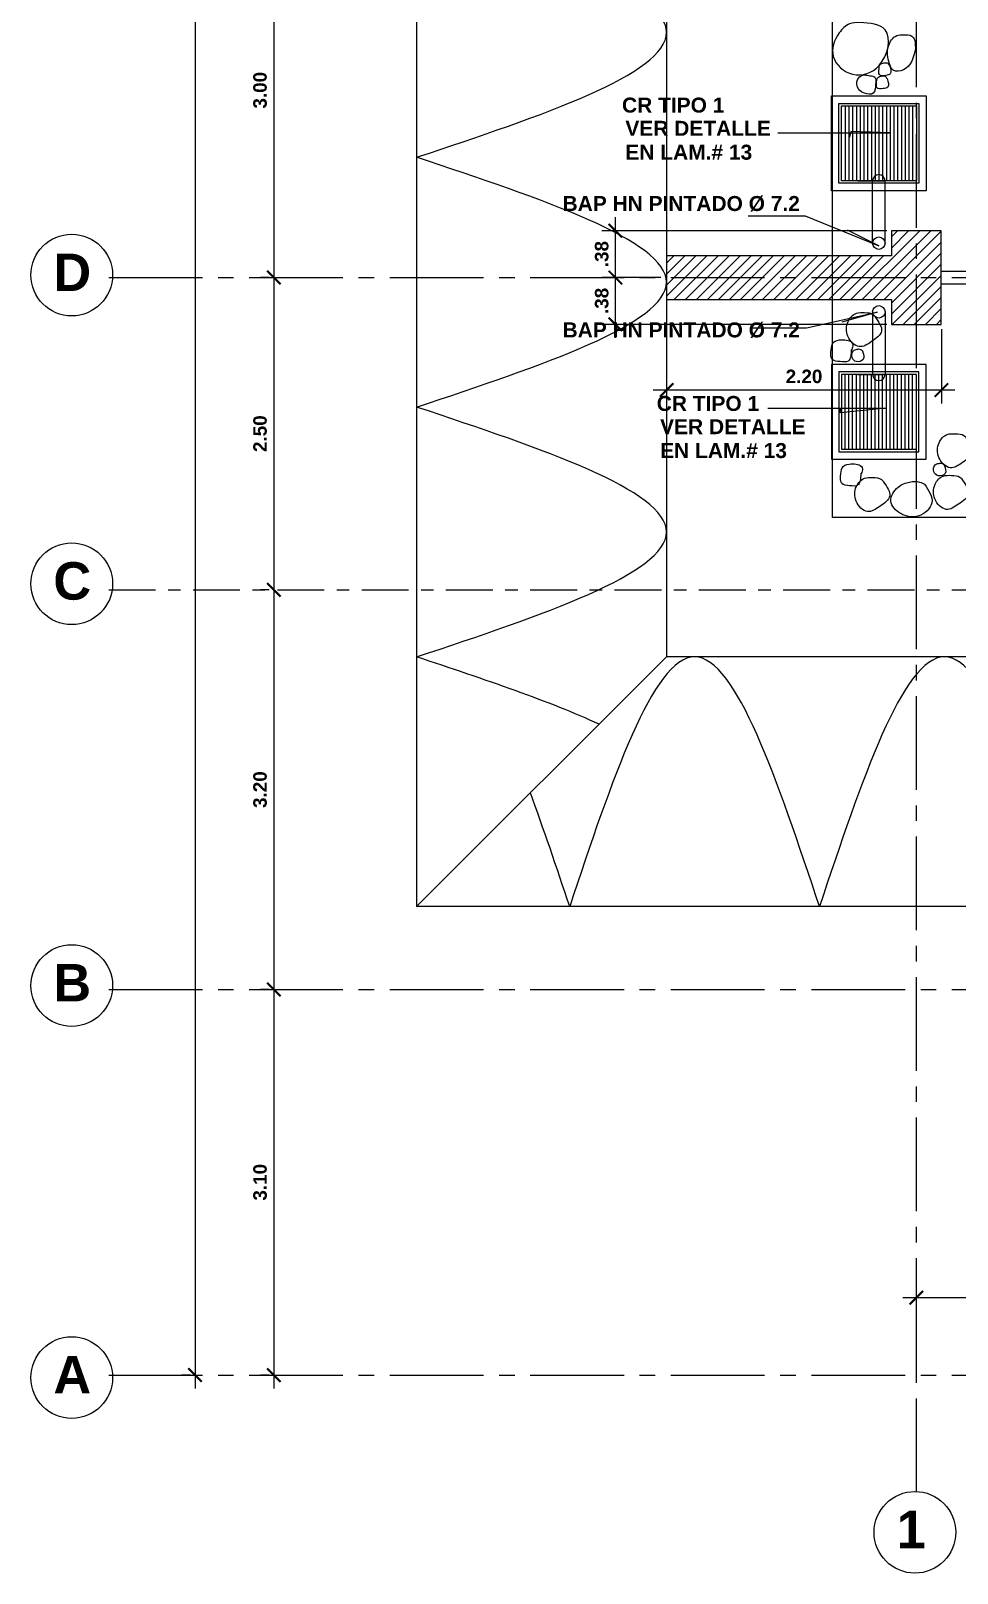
# Model space of a CAD drawing. Extents: x 504.5 to 598.6, y 648.3 to 688.4.
# Drawn here: x 504.8 to 512.22, y 648.69 to 661.04 of the extents above; entities that cross this region are included whole.
import ezdxf

# ---------------------------------------------------------------- set-up
doc = ezdxf.new("R2010")
doc.units = 0
doc.header["$MEASUREMENT"] = 0
for name, pattern in [('CENTER2', [1.125, 0.75, -0.125, 0.125, -0.125]), ('DASHDOTX2', [2, 1, -0.5, 0, -0.5]), ('HIDDEN', [0.375, 0.25, -0.125])]:
    doc.linetypes.add(name, pattern=pattern)
doc.layers.get('0').update_dxf_attribs({"linetype": 'CONTINUOUS'})
doc.layers.get('DEFPOINTS').update_dxf_attribs({"linetype": 'CONTINUOUS'})
for name, color, linetype in [('1', 6, 'CONTINUOUS'), ('2', 1, 'CONTINUOUS'), ('columnas', 4, 'CONTINUOUS'), ('EJES', 6, 'CENTER2'), ('PROYECCIONES', 6, 'HIDDEN'), ('talud', 5, 'CONTINUOUS'), ('texturas', 6, 'CONTINUOUS'), ('TUBERIA', 7, 'DASHDOTX2')]:
    doc.layers.add(name, color=color, linetype=linetype)
doc.styles.add('ALR4', font='sanssb__.ttf')
doc.dimstyles.new('1-50', dxfattribs={"dimscale": 0.6, "dimtxt": 0.18, "dimasz": 0.18, "dimexe": 0.18, "dimexo": 0.0625, "dimgap": 0.09, "dimtad": 1, "dimzin": 4, "dimdsep": 46, "dimtxsty": 'Standard', "dimblk1": 'ARCHTICK', "dimblk2": 'ARCHTICK', "dimsah": 1, "dimcen": 0.09, "dimdle": 0.18, "dimclrd": 6, "dimclre": 6, "dimclrt": 1, "dimadec": 0, "dimazin": 0, "dimtfac": 1, "dimtofl": 0, "dimtmove": 0, "dimatfit": 3, "dimldrblk": 'ARCHTICK', "dimfxl": 1, "dimtolj": 1, "dimtzin": 4, "dimarcsym": 0})

# ---------------------------------------------------------------- blocks, each defined once
blk = doc.blocks.new('_ARCHTICK')
at = {"color": 0, "linetype": 'ByBlock', "const_width": 0.15}
blk.add_lwpolyline([(-0.5, -0.5), (0.5, 0.5)], dxfattribs=at)
blk = doc.blocks.new('*D29')
at = {"color": 6, "linetype": 'ByBlock', "transparency": 16777216}
for p, q in [((511.892, 650.314), (511.892, 651.004)), ((516.25, 650.314), (516.25, 651.004)), ((511.784, 650.896), (516.358, 650.896))]:
    blk.add_line(p, q, dxfattribs=at)
at = {"layer": 'DEFPOINTS', "color": 0, "linetype": 'ByBlock', "transparency": 16777216}
for p in [(516.25, 650.896), (511.892, 650.276), (516.25, 650.276)]:
    blk.add_point(p, dxfattribs=at)
at = {"color": 6, "linetype": 'ByBlock', "transparency": 16777216, "xscale": 0.108, "yscale": 0.108, "zscale": 0.108, "rotation": 180}
blk.add_blockref('_ARCHTICK', (511.892, 650.896), dxfattribs=at)
at = {"color": 6, "linetype": 'ByBlock', "transparency": 16777216, "xscale": 0.108, "yscale": 0.108, "zscale": 0.108}
blk.add_blockref('_ARCHTICK', (516.25, 650.896), dxfattribs=at)
at = {"color": 1, "linetype": 'ByBlock', "transparency": 16777216, "insert": (514.071, 651.006), "char_height": 0.108, "attachment_point": 5, "style": 'ALR4'}
blk.add_mtext('\\A1;4.36', dxfattribs=at)
blk = doc.blocks.new('*D47')
at = {"color": 6, "linetype": 'ByBlock', "transparency": 16777216}
for p, q in [((506.081, 681.081), (506.01, 681.081)), ((506.118, 681.189), (506.118, 650.168)), ((506.081, 650.276), (506.01, 650.276))]:
    blk.add_line(p, q, dxfattribs=at)
at = {"layer": 'DEFPOINTS', "color": 0, "linetype": 'ByBlock', "transparency": 16777216}
for p in [(506.118, 681.081), (506.118, 650.276), (506.118, 650.276)]:
    blk.add_point(p, dxfattribs=at)
at = {"color": 6, "linetype": 'ByBlock', "transparency": 16777216, "xscale": 0.108, "yscale": 0.108, "zscale": 0.108}
for p, rotation in [((506.118, 681.081), 90), ((506.118, 650.276), 270)]:
    blk.add_blockref('_ARCHTICK', p, dxfattribs=dict(at, rotation=rotation))
at = {"color": 1, "linetype": 'ByBlock', "transparency": 16777216, "insert": (506.008, 665.679), "char_height": 0.108, "attachment_point": 5, "rotation": 90, "style": 'ALR4'}
blk.add_mtext('\\A1;30.80', dxfattribs=at)
blk = doc.blocks.new('*D43')
at = {"color": 6, "linetype": 'ByBlock', "transparency": 16777216}
for p, q in [((506.749, 662.172), (506.749, 658.956)), ((506.712, 659.064), (506.641, 659.064))]:
    blk.add_line(p, q, dxfattribs=at)
at = {"layer": 'DEFPOINTS', "color": 0, "linetype": 'ByBlock', "transparency": 16777216}
for p in [(506.749, 662.064), (506.749, 659.064), (506.749, 659.064)]:
    blk.add_point(p, dxfattribs=at)
at = {"color": 6, "linetype": 'ByBlock', "transparency": 16777216, "xscale": 0.108, "yscale": 0.108, "zscale": 0.108}
for p, rotation in [((506.749, 662.064), 90), ((506.749, 659.064), 270)]:
    blk.add_blockref('_ARCHTICK', p, dxfattribs=dict(at, rotation=rotation))
at = {"color": 1, "linetype": 'ByBlock', "transparency": 16777216, "insert": (506.639, 660.564), "char_height": 0.108, "attachment_point": 5, "rotation": 90, "style": 'ALR4'}
blk.add_mtext('\\A1;3.00', dxfattribs=at)
blk = doc.blocks.new('*D44')
at = {"color": 6, "linetype": 'ByBlock', "transparency": 16777216}
for p, q in [((506.749, 659.172), (506.749, 656.456)), ((506.712, 656.564), (506.641, 656.564))]:
    blk.add_line(p, q, dxfattribs=at)
at = {"layer": 'DEFPOINTS', "color": 0, "linetype": 'ByBlock', "transparency": 16777216}
for p in [(506.749, 659.064), (506.749, 656.564), (506.749, 656.564)]:
    blk.add_point(p, dxfattribs=at)
at = {"color": 6, "linetype": 'ByBlock', "transparency": 16777216, "xscale": 0.108, "yscale": 0.108, "zscale": 0.108}
for p, rotation in [((506.749, 659.064), 90), ((506.749, 656.564), 270)]:
    blk.add_blockref('_ARCHTICK', p, dxfattribs=dict(at, rotation=rotation))
at = {"color": 1, "linetype": 'ByBlock', "transparency": 16777216, "insert": (506.639, 657.814), "char_height": 0.108, "attachment_point": 5, "rotation": 90, "style": 'ALR4'}
blk.add_mtext('\\A1;2.50', dxfattribs=at)
blk = doc.blocks.new('*D45')
at = {"color": 6, "linetype": 'ByBlock', "transparency": 16777216}
for p, q in [((506.749, 656.672), (506.749, 653.256)), ((506.712, 653.364), (506.641, 653.364))]:
    blk.add_line(p, q, dxfattribs=at)
at = {"layer": 'DEFPOINTS', "color": 0, "linetype": 'ByBlock', "transparency": 16777216}
for p in [(506.749, 656.564), (506.749, 653.364), (506.749, 653.364)]:
    blk.add_point(p, dxfattribs=at)
at = {"color": 6, "linetype": 'ByBlock', "transparency": 16777216, "xscale": 0.108, "yscale": 0.108, "zscale": 0.108}
for p, rotation in [((506.749, 656.564), 90), ((506.749, 653.364), 270)]:
    blk.add_blockref('_ARCHTICK', p, dxfattribs=dict(at, rotation=rotation))
at = {"color": 1, "linetype": 'ByBlock', "transparency": 16777216, "insert": (506.639, 654.964), "char_height": 0.108, "attachment_point": 5, "rotation": 90, "style": 'ALR4'}
blk.add_mtext('\\A1;3.20', dxfattribs=at)
blk = doc.blocks.new('*D46')
at = {"color": 6, "linetype": 'ByBlock', "transparency": 16777216}
for p, q in [((506.749, 653.472), (506.749, 650.168)), ((506.712, 650.276), (506.641, 650.276))]:
    blk.add_line(p, q, dxfattribs=at)
at = {"layer": 'DEFPOINTS', "color": 0, "linetype": 'ByBlock', "transparency": 16777216}
for p in [(506.749, 653.364), (506.749, 650.276), (506.749, 650.276)]:
    blk.add_point(p, dxfattribs=at)
at = {"color": 6, "linetype": 'ByBlock', "transparency": 16777216, "xscale": 0.108, "yscale": 0.108, "zscale": 0.108}
for p, rotation in [((506.749, 653.364), 90), ((506.749, 650.276), 270)]:
    blk.add_blockref('_ARCHTICK', p, dxfattribs=dict(at, rotation=rotation))
at = {"color": 1, "linetype": 'ByBlock', "transparency": 16777216, "insert": (506.639, 651.82), "char_height": 0.108, "attachment_point": 5, "rotation": 90, "style": 'ALR4'}
blk.add_mtext('\\A1;3.10', dxfattribs=at)
blk = doc.blocks.new('*D73')
at = {"color": 6, "linetype": 'ByBlock', "transparency": 16777216}
blk.add_arc((531.373, 659.064), 0.884, 0, 45, dxfattribs=at)
at = {"layer": 'DEFPOINTS', "color": 0, "linetype": 'ByBlock', "transparency": 16777216}
for p in [(534.337, 662.029), (532.226, 659.293), (505.427, 659.064), (531.387, 659.079), (544.884, 659.064)]:
    blk.add_point(p, dxfattribs=at)
at = {"color": 6, "linetype": 'ByBlock', "transparency": 16777216, "xscale": 0.108, "yscale": 0.108, "zscale": 0.108}
for p, rotation in [((531.997, 659.689), 134.9999999999654), ((532.256, 659.064), 270.0000000000001)]:
    blk.add_blockref('_ARCHTICK', p, dxfattribs=dict(at, rotation=rotation))
at = {"color": 1, "linetype": 'ByBlock', "transparency": 16777216, "insert": (532.291, 659.444), "char_height": 0.108, "attachment_point": 5, "rotation": 292.5, "style": 'ALR4'}
blk.add_mtext('\\A1;45.00°', dxfattribs=at)
blk = doc.blocks.new('*D195')
at = {"color": 6, "linetype": 'ByBlock', "transparency": 16777216}
for p, q in [((509.897, 664.852), (509.897, 664.055)), ((512.097, 664.652), (512.097, 664.055)), ((512.205, 664.163), (509.789, 664.163))]:
    blk.add_line(p, q, dxfattribs=at)
at = {"layer": 'DEFPOINTS', "color": 0, "linetype": 'ByBlock', "transparency": 16777216}
for p in [(509.897, 664.889), (512.097, 664.689), (509.897, 664.163)]:
    blk.add_point(p, dxfattribs=at)
at = {"color": 6, "linetype": 'ByBlock', "transparency": 16777216, "xscale": 0.108, "yscale": 0.108, "zscale": 0.108, "rotation": 180}
blk.add_blockref('_ARCHTICK', (509.897, 664.163), dxfattribs=at)
at = {"color": 6, "linetype": 'ByBlock', "transparency": 16777216, "xscale": 0.108, "yscale": 0.108, "zscale": 0.108}
blk.add_blockref('_ARCHTICK', (512.097, 664.163), dxfattribs=at)
at = {"color": 1, "linetype": 'ByBlock', "transparency": 16777216, "insert": (510.997, 664.272), "char_height": 0.108, "attachment_point": 5, "style": 'ALR4'}
blk.add_mtext('\\A1;2.20', dxfattribs=at)
blk = doc.blocks.new('*D196')
at = {"color": 6, "linetype": 'ByBlock', "transparency": 16777216}
for p, q in [((509.487, 664.581), (509.487, 665.172)), ((509.85, 665.064), (509.379, 665.064)), ((511.66, 664.689), (509.379, 664.689))]:
    blk.add_line(p, q, dxfattribs=at)
at = {"layer": 'DEFPOINTS', "color": 0, "linetype": 'ByBlock', "transparency": 16777216}
for p in [(509.487, 665.064), (509.887, 665.064), (511.697, 664.689)]:
    blk.add_point(p, dxfattribs=at)
at = {"color": 6, "linetype": 'ByBlock', "transparency": 16777216, "xscale": 0.108, "yscale": 0.108, "zscale": 0.108}
for p, rotation in [((509.487, 665.064), 90), ((509.487, 664.689), 270)]:
    blk.add_blockref('_ARCHTICK', p, dxfattribs=dict(at, rotation=rotation))
at = {"color": 1, "linetype": 'ByBlock', "transparency": 16777216, "insert": (509.378, 664.877), "char_height": 0.108, "attachment_point": 5, "rotation": 90, "style": 'ALR4'}
blk.add_mtext('\\A1;.38', dxfattribs=at)
blk = doc.blocks.new('*D197')
at = {"color": 6, "linetype": 'ByBlock', "transparency": 16777216}
for p, q in [((509.487, 664.956), (509.487, 665.547)), ((511.66, 665.439), (509.379, 665.439))]:
    blk.add_line(p, q, dxfattribs=at)
at = {"layer": 'DEFPOINTS', "color": 0, "linetype": 'ByBlock', "transparency": 16777216}
for p in [(509.487, 665.439), (511.697, 665.439), (509.887, 665.064)]:
    blk.add_point(p, dxfattribs=at)
at = {"color": 6, "linetype": 'ByBlock', "transparency": 16777216, "xscale": 0.108, "yscale": 0.108, "zscale": 0.108}
for p, rotation in [((509.487, 665.439), 90), ((509.487, 665.064), 270)]:
    blk.add_blockref('_ARCHTICK', p, dxfattribs=dict(at, rotation=rotation))
at = {"color": 1, "linetype": 'ByBlock', "transparency": 16777216, "insert": (509.378, 665.252), "char_height": 0.108, "attachment_point": 5, "rotation": 90, "style": 'ALR4'}
blk.add_mtext('\\A1;.38', dxfattribs=at)
blk = doc.blocks.new('*D249')
at = {"color": 6, "linetype": 'ByBlock', "transparency": 16777216}
blk.add_arc((519.131, 659.064), 0.785, 135, 180, dxfattribs=at)
at = {"layer": 'DEFPOINTS', "color": 0, "linetype": 'ByBlock', "transparency": 16777216}
for p in [(516.167, 662.029), (518.451, 659.457), (505.427, 659.064), (519.117, 659.079), (544.884, 659.064)]:
    blk.add_point(p, dxfattribs=at)
at = {"color": 6, "linetype": 'ByBlock', "transparency": 16777216, "xscale": 0.108, "yscale": 0.108, "zscale": 0.108}
for p, rotation in [((518.576, 659.619), 45.00000000003484), ((518.346, 659.064), 269.9999999999998)]:
    blk.add_blockref('_ARCHTICK', p, dxfattribs=dict(at, rotation=rotation))
at = {"color": 1, "linetype": 'ByBlock', "transparency": 16777216, "insert": (518.304, 659.407), "char_height": 0.108, "attachment_point": 5, "rotation": 67.5, "style": 'ALR4'}
blk.add_mtext('\\A1;45.00°', dxfattribs=at)

msp = doc.modelspace()

# ---------------------------------------------------------------- hatches: boundary and pattern name
at = {"layer": '1'}
h = msp.add_hatch(dxfattribs=at)
h.set_pattern_fill('ANSI31', color=256, scale=0.5, style=0)
h.paths.add_polyline_path([(509.892, 659.239), (509.892, 658.889), (511.692, 658.889), (511.692, 658.689), (512.092, 658.689), (512.092, 659.439), (511.692, 659.439), (511.692, 659.239)])

# ---------------------------------------------------------------- linework, layer by layer
for points in [[(511.371, 658.489), (511.346, 658.395), (511.282, 658.391), (511.219, 658.409), (511.211, 658.487), (511.23, 658.546), (511.294, 658.566), (511.346, 658.56), (511.382, 658.537), (511.383, 658.518), (511.371, 658.48)], [(511.46, 658.477), (511.467, 658.409), (511.412, 658.391), (511.378, 658.423), (511.389, 658.478), (511.419, 658.491), (511.447, 658.489), (511.462, 658.477)], [(511.447, 657.495), (511.422, 657.401), (511.358, 657.397), (511.296, 657.415), (511.287, 657.494), (511.307, 657.552), (511.371, 657.572), (511.422, 657.567), (511.458, 657.543), (511.46, 657.524), (511.447, 657.486)]]:
    msp.add_spline(points, degree=3, dxfattribs=at)
at = {"layer": '2'}
for points in [[(518.426, 657.143), (511.221, 657.143), (511.221, 676.511), (513.583, 676.511)], [(510.784, 660.222), (511.682, 660.222), (511.367, 660.233), (511.356, 660.187)], [(510.547, 659.557), (511.001, 659.557), (511.591, 659.319), (511.341, 659.444)], [(510.558, 658.662), (511.012, 658.662), (511.579, 658.786), (511.296, 658.707)], [(510.702, 658.017), (511.647, 658.017), (511.286, 657.982), (511.286, 658.017)]]:
    msp.add_lwpolyline(points, dxfattribs=at)
for centre in [(505.131, 659.084), (505.131, 656.612), (505.131, 653.395), (505.131, 650.256), (511.881, 649.017)]:
    msp.add_circle(centre, 0.327, dxfattribs=at)
for points in [[(511.441, 661.107), (511.643, 661.047), (511.595, 660.763), (511.382, 660.692), (511.227, 660.834), (511.275, 661.024), (511.358, 661.095), (511.441, 661.107)], [(511.886, 660.897), (511.79, 660.728), (511.706, 660.725), (511.676, 660.776), (511.669, 660.917), (511.735, 661.001), (511.79, 661.008), (511.856, 660.997), (511.883, 660.947), (511.884, 660.913), (511.888, 660.89)], [(511.678, 660.762), (511.683, 660.695), (511.646, 660.682), (511.596, 660.689), (511.594, 660.734), (511.597, 660.762), (511.624, 660.782), (511.638, 660.784), (511.663, 660.78), (511.674, 660.764)], [(511.565, 660.618), (511.546, 660.54), (511.476, 660.54), (511.418, 660.597), (511.428, 660.661), (511.476, 660.686), (511.521, 660.68), (511.56, 660.668), (511.567, 660.618)], [(511.658, 660.657), (511.663, 660.589), (511.626, 660.577), (511.576, 660.584), (511.574, 660.629), (511.578, 660.657), (511.605, 660.677), (511.619, 660.678), (511.644, 660.675), (511.654, 660.659)], [(511.563, 658.747), (511.613, 658.635), (511.533, 658.551), (511.435, 658.511), (511.344, 658.594), (511.346, 658.712), (511.412, 658.778), (511.478, 658.783), (511.545, 658.769), (511.567, 658.744)], [(512.291, 657.778), (512.341, 657.665), (512.261, 657.582), (512.163, 657.541), (512.072, 657.624), (512.074, 657.742), (512.14, 657.808), (512.206, 657.813), (512.273, 657.799), (512.295, 657.774)], [(512.259, 657.445), (512.309, 657.332), (512.229, 657.249), (512.131, 657.208), (512.04, 657.291), (512.042, 657.409), (512.108, 657.475), (512.174, 657.48), (512.241, 657.466), (512.263, 657.441)], [(512.115, 657.562), (512.122, 657.494), (512.067, 657.477), (512.033, 657.509), (512.043, 657.564), (512.074, 657.576), (512.102, 657.575), (512.117, 657.562)], [(511.629, 657.427), (511.679, 657.315), (511.599, 657.231), (511.501, 657.19), (511.41, 657.274), (511.412, 657.391), (511.478, 657.457), (511.544, 657.463), (511.612, 657.448), (511.633, 657.423)], [(511.957, 657.411), (512.016, 657.261), (511.911, 657.155), (511.768, 657.174), (511.688, 657.274), (511.747, 657.386), (511.838, 657.427), (511.918, 657.427), (511.964, 657.406)]]:
    msp.add_spline(points, degree=3, dxfattribs=at)
at = {"layer": 'columnas'}
msp.add_lwpolyline([(509.892, 659.239), (509.892, 658.889), (511.692, 658.889), (511.692, 658.689), (512.092, 658.689), (512.092, 659.439), (511.692, 659.439), (511.692, 659.239), (509.892, 659.239)], dxfattribs=at)
at = {"layer": 'EJES'}
for p, q in [((511.892, 649.338), (511.892, 683.009)), ((505.427, 659.064), (544.884, 659.064)), ((505.427, 653.364), (544.884, 653.364)), ((505.427, 650.276), (544.884, 650.276))]:
    msp.add_line(p, q, dxfattribs=at)
at = {"layer": 'EJES', "ltscale": 0.5}
msp.add_line((505.427, 656.564), (525.228, 656.564), dxfattribs=at)
at = {"layer": 'PROYECCIONES'}
for p, q in [((512.092, 659.114), (525.079, 659.114)), ((512.092, 659.014), (525.094, 659.014))]:
    msp.add_line(p, q, dxfattribs=at)
at = {"layer": 'talud'}
for p, q in [((507.892, 681.16), (507.892, 654.027)), ((509.892, 679.16), (509.892, 656.027)), ((509.892, 656.027), (507.892, 654.027)), ((519.117, 656.027), (509.892, 656.027)), ((519.117, 654.027), (507.892, 654.027))]:
    msp.add_line(p, q, dxfattribs=at)
at = {"layer": 'texturas'}
for points in [[(507.892, 660.027), (509.892, 661.027), (507.892, 662.027)], [(507.892, 658.027), (509.892, 659.027), (507.892, 660.027)], [(507.892, 656.027), (509.892, 657.027), (507.892, 658.027)], [(511.117, 654.027), (510.117, 656.027), (509.117, 654.027)], [(513.117, 654.027), (512.117, 656.027), (511.117, 654.027)]]:
    msp.add_spline(points, degree=3, dxfattribs=at)
for points in [[(509.352, 655.487), (508.97, 655.667), (508.431, 655.847), (507.892, 656.027)], [(509.117, 654.027), (509.012, 654.341), (508.907, 654.655), (508.803, 654.938)]]:
    msp.add_open_spline(points, degree=3, dxfattribs=at)
at = {"layer": 'TUBERIA', "color": 1}
for p, q in [((511.322, 660.439), (511.322, 659.839)), ((511.352, 660.439), (511.352, 659.839)), ((511.382, 660.439), (511.382, 659.839)), ((511.412, 660.439), (511.412, 659.839)), ((511.442, 660.439), (511.442, 659.839)), ((511.472, 660.439), (511.472, 659.839)), ((511.502, 660.439), (511.502, 659.839)), ((511.532, 660.439), (511.532, 659.839)), ((511.562, 660.439), (511.562, 659.839)), ((511.592, 660.439), (511.592, 659.839)), ((511.622, 660.439), (511.622, 659.839)), ((511.652, 660.439), (511.652, 659.839)), ((511.682, 660.439), (511.682, 659.839)), ((511.712, 660.439), (511.712, 659.839)), ((511.742, 660.439), (511.742, 659.839)), ((511.772, 660.439), (511.772, 659.839)), ((511.802, 660.439), (511.802, 659.839)), ((511.832, 660.439), (511.832, 659.839)), ((511.862, 660.439), (511.862, 659.839)), ((511.424, 659.839), (511.642, 659.839)), ((511.542, 659.339), (511.542, 659.839)), ((511.642, 659.339), (511.642, 659.839)), ((511.542, 658.789), (511.542, 658.289)), ((511.642, 658.789), (511.642, 658.289)), ((511.322, 657.689), (511.322, 658.289)), ((511.352, 657.689), (511.352, 658.289)), ((511.382, 657.689), (511.382, 658.289)), ((511.412, 657.689), (511.412, 658.289)), ((511.424, 658.289), (511.642, 658.289)), ((511.442, 657.689), (511.442, 658.289)), ((511.472, 657.689), (511.472, 658.289)), ((511.502, 657.689), (511.502, 658.289)), ((511.532, 657.689), (511.532, 658.289)), ((511.562, 657.689), (511.562, 658.289)), ((511.592, 657.689), (511.592, 658.289)), ((511.622, 657.689), (511.622, 658.289)), ((511.652, 657.689), (511.652, 658.289)), ((511.682, 657.689), (511.682, 658.289)), ((511.712, 657.689), (511.712, 658.289)), ((511.742, 657.689), (511.742, 658.289)), ((511.772, 657.689), (511.772, 658.289)), ((511.802, 657.689), (511.802, 658.289)), ((511.832, 657.689), (511.832, 658.289)), ((511.862, 657.689), (511.862, 658.289))]:
    msp.add_line(p, q, dxfattribs=at)
for points in [[(511.972, 659.759), (511.212, 659.759), (511.212, 660.519), (511.972, 660.519)], [(511.912, 659.819), (511.272, 659.819), (511.272, 660.459), (511.912, 660.459)], [(511.892, 659.839), (511.292, 659.839), (511.292, 660.439), (511.892, 660.439)], [(511.972, 658.369), (511.212, 658.369), (511.212, 657.609), (511.972, 657.609)], [(511.912, 658.309), (511.272, 658.309), (511.272, 657.669), (511.912, 657.669)], [(511.892, 658.289), (511.292, 658.289), (511.292, 657.689), (511.892, 657.689)]]:
    msp.add_lwpolyline(points, close=True, dxfattribs=at)
at = {"layer": 'TUBERIA', "color": 1, "linetype": 'Continuous'}
for centre in [(511.592, 659.339), (511.592, 658.789)]:
    msp.add_circle(centre, 0.05, dxfattribs=at)
for centre, start, end in [((511.592, 659.839), 0, 180), ((511.592, 658.289), 180, 0)]:
    msp.add_arc(centre, 0.05, start, end, dxfattribs=at)

# ---------------------------------------------------------------- texts
at = {"layer": '2', "style": 'ALR4'}
for s, height, p in [('CR TIPO 1', 0.12, (509.536, 660.385)), ('VER DETALLE', 0.12, (509.563, 660.199)), ('EN LAM.# 13', 0.12, (509.563, 660.008)), ('BAP HN PINTADO %%C 7.2', 0.12, (509.06, 659.597)), ('D', 0.3, (504.984, 658.956)), ('BAP HN PINTADO %%C 7.2', 0.12, (509.06, 658.585)), ('CR TIPO 1', 0.12, (509.814, 657.996)), ('VER DETALLE', 0.12, (509.841, 657.81)), ('EN LAM.# 13', 0.12, (509.841, 657.619)), ('C', 0.3, (504.984, 656.485)), ('B', 0.3, (504.984, 653.268)), ('A', 0.3, (504.984, 650.129)), ('1', 0.3, (511.734, 648.89))]:
    msp.add_text(s, height=height, dxfattribs=at).set_placement(p)

# ---------------------------------------------------------------- dimensions: what is measured, and where the dimension line sits
at = {"layer": '2'}
for base, p1, p2, text, override, picture, middle in [((506.118, 650.276), (506.118, 681.081), (506.118, 650.276), '30.80', {"dimtxsty": 'ALR4'}, '*D47', (506.008, 665.679)), ((506.749, 650.276), (506.749, 653.364), (506.749, 650.276), '3.10', {"dimtxsty": 'ALR4', "dimse1": 1, "dimtmove": 1}, '*D46', (506.639, 651.82))]:
    dim = msp.add_linear_dim(base=base, p1=p1, p2=p2, angle=270, text=text, dimstyle='1-50', override=override, dxfattribs=at)
    dim.commit()
    dim.dimension.update_dxf_attribs({"geometry": picture, "text_midpoint": middle})
for base, p1, p2, picture, middle in [((506.749, 659.064), (506.749, 662.064), (506.749, 659.064), '*D43', (506.639, 660.564)), ((506.749, 656.564), (506.749, 659.064), (506.749, 656.564), '*D44', (506.639, 657.814)), ((506.749, 653.364), (506.749, 656.564), (506.749, 653.364), '*D45', (506.639, 654.964))]:
    dim = msp.add_linear_dim(base=base, p1=p1, p2=p2, angle=270, dimstyle='1-50', override={"dimtxsty": 'ALR4', "dimse1": 1, "dimtmove": 1}, dxfattribs=at)
    dim.commit()
    dim.dimension.update_dxf_attribs({"geometry": picture, "text_midpoint": middle})
for base, line1, line2, picture, middle in [((532.226, 659.293), ((505.427, 659.064), (544.884, 659.064)), ((534.337, 662.029), (531.387, 659.079)), '*D73', (532.291, 659.444)), ((518.451, 659.457), ((516.167, 662.029), (519.117, 659.079)), ((505.427, 659.064), (544.884, 659.064)), '*D249', (518.304, 659.407))]:
    dim = msp.add_angular_dim_2l(base=base, line1=line1, line2=line2, dimstyle='1-50', override={"dimtxsty": 'ALR4', "dimadec": 2, "dimazin": 1}, dxfattribs=at)
    dim.commit()
    dim.dimension.update_dxf_attribs({"geometry": picture, "text_midpoint": middle})
for base, p1, p2, override, picture, middle in [((509.483164058, 659.439069455), (509.88320088, 659.064069455), (511.693204584, 659.439069455), {"dimtxsty": 'ALR4', "dimse1": 1, "dimtmove": 1}, '*D197', (509.37338628, 659.251569455)), ((509.483164058, 659.064069455), (511.693204584, 658.689069455), (509.88320088, 659.064069455), {"dimtxsty": 'ALR4'}, '*D196', (509.37338628, 658.876569455))]:
    dim = msp.add_linear_dim(base=base, p1=p1, p2=p2, angle=90, dimstyle='1-50', override=override, dxfattribs=at)
    dim.commit()
    dim.dimension.update_dxf_attribs({"geometry": picture, "text_midpoint": middle, "insert": (-0.004166016, -6)})
dim = msp.add_linear_dim(base=(509.893, 658.163), p1=(512.093, 658.689), p2=(509.893, 658.889), dimstyle='1-50', override={"dimtxsty": 'ALR4'}, dxfattribs=at)
dim.commit()
dim.dimension.update_dxf_attribs({"geometry": '*D195', "text_midpoint": (510.993, 658.272), "insert": (-0.004, -6)})
dim = msp.add_linear_dim(base=(516.25, 650.896), p1=(511.892, 650.276), p2=(516.25, 650.276), dimstyle='1-50', override={"dimtxsty": 'ALR4'}, dxfattribs=at)
dim.commit()
dim.dimension.update_dxf_attribs({"geometry": '*D29', "text_midpoint": (514.071, 651.006)})

doc.saveas('drawing.dxf')
